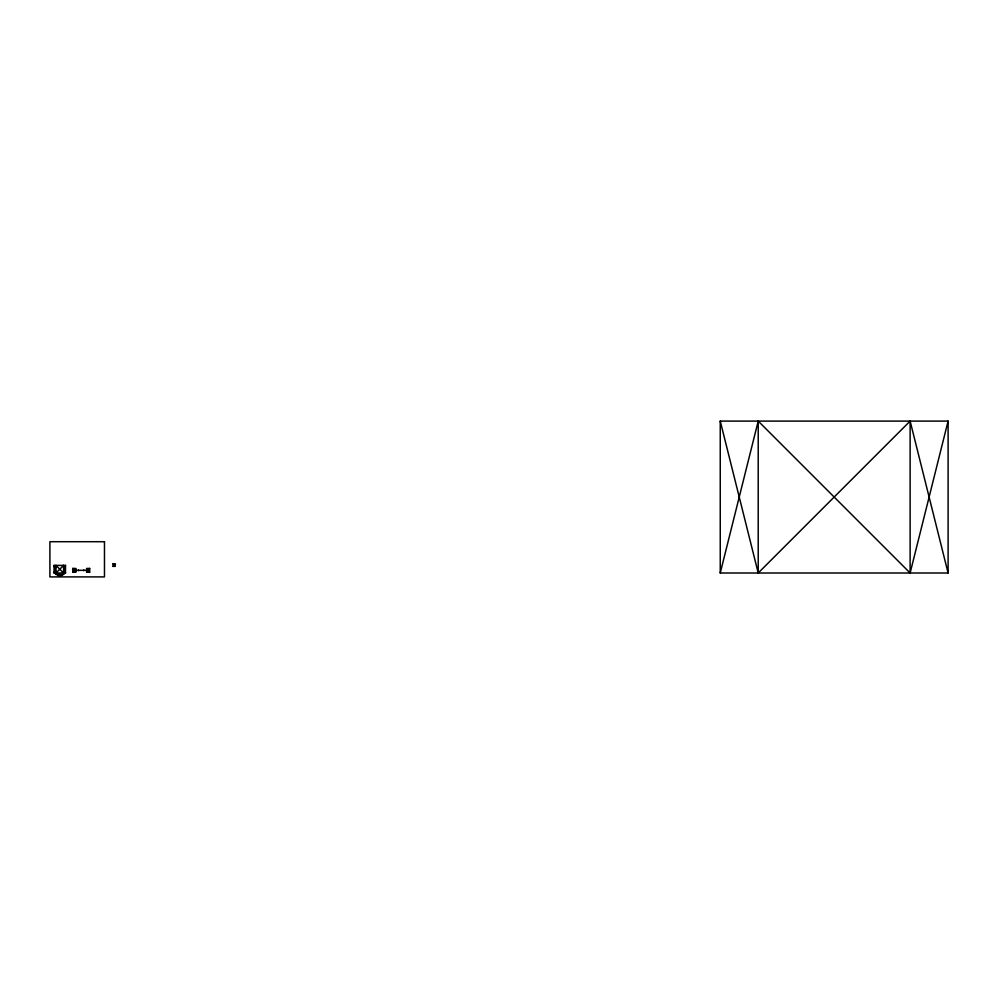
<?xml version="1.0" encoding="UTF-8"?>
<svg xmlns="http://www.w3.org/2000/svg" width="998" height="998" viewBox="0 0 998 998"><rect width="100%" height="100%" fill="white"/><g stroke="black" fill="none" stroke-linecap="round" stroke-linejoin="round"><path stroke-width="1.5" d="M65.494 565.404L63.598 573.002L56 565.404L54.104 573.002L59.843 575.821L65.494 573.002L65.494 565.404L54.104 565.404L54.104 573.002L65.494 573.014L63.598 565.404L56 573.002L54.104 565.404M720.244 573.002L758.218 421.094L910.126 573.002L948.1 421.094L720.244 421.094L720.244 573.002L948.1 573.002L948.1 421.094M720.244 421.094L758.218 573.002L910.126 421.094L948.1 573.002M72.767 572.228L75.836 572.228L75.836 568.436L72.767 568.436L72.767 572.228L75.836 570.332L86.626 570.332L89.695 572.228L89.695 568.436L86.626 568.436L86.626 572.228L89.695 572.228M86.626 570.332L89.695 568.436M113.56 564.631L112.687 563.77L115.294 563.77L115.294 566.365L112.687 566.365L113.56 565.504M75.836 569.072L73.79 569.072L73.79 571.605L75.836 571.605M86.626 569.072L88.672 569.072L88.672 571.605L86.626 571.605M75.836 569.696L74.813 569.696L74.813 570.968L75.836 570.968M86.626 569.696L87.649 569.696L87.649 570.968L86.626 570.968M56.05 574.561L63.635 574.561M57.946 575.509L61.739 575.509M72.767 568.436L75.836 570.332M910.126 421.094L910.126 573.002M758.218 421.094L758.218 573.002M113.56 563.77L113.56 566.365M83.757 569.958L83.757 570.706M78.555 569.958L78.555 570.706M63.598 565.404L63.598 573.002M59.843 574.561L59.843 575.821M56 565.404L56 573.002M104.478 541.702L49.9 541.702L49.9 576.906L104.478 576.906L104.478 541.702"/></g></svg>
